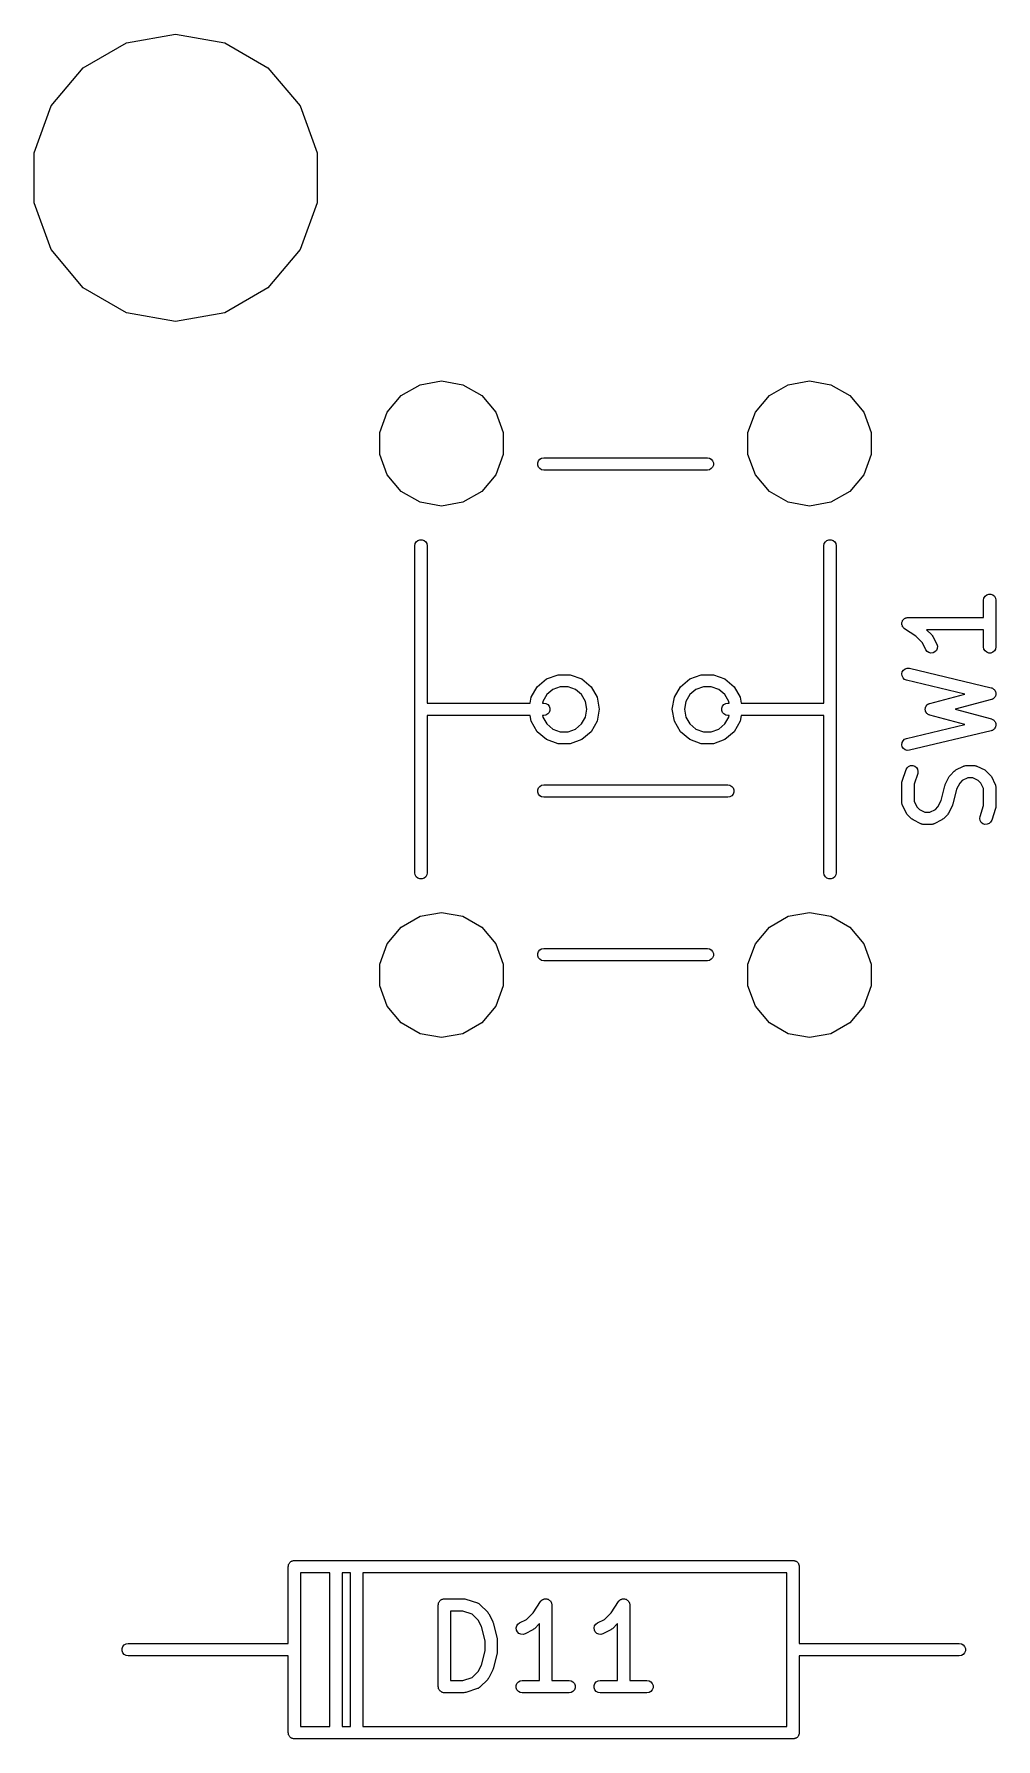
# Model space of a CAD drawing. Extents: x 30 to 168, y -145 to -27.
# Drawn here: x 30.27 to 42.03, y -51.09 to -30.24 of the extents above; entities that cross this region are included whole.
import ezdxf

# ---------------------------------------------------------------- set-up
doc = ezdxf.new("R2010")
doc.units = 0
doc.header["$MEASUREMENT"] = 0
doc.layers.add('BLACK', color=7, linetype='CONTINUOUS')

msp = doc.modelspace()

# ---------------------------------------------------------------- linework, layer by layer
at = {"layer": 'Black'}
for p, q in [((30.8708, -30.6543), (31.3992, -30.3493)), ((31.3992, -30.3493), (32, -30.2433)), ((32, -30.2433), (32.6008, -30.3493)), ((32.6008, -30.3493), (33.1292, -30.6543)), ((30.4787, -31.1217), (30.8708, -30.6543)), ((33.1292, -30.6543), (33.5213, -31.1217)), ((30.27, -31.695), (30.4787, -31.1217)), ((33.5213, -31.1217), (33.73, -31.695)), ((30.27, -32.305), (30.27, -31.695)), ((33.73, -31.695), (33.73, -32.305)), ((30.4787, -32.8783), (30.27, -32.305)), ((33.73, -32.305), (33.5213, -32.8783)), ((30.8708, -33.3457), (30.4787, -32.8783)), ((33.5213, -32.8783), (33.1292, -33.3457)), ((31.3992, -33.6507), (30.8708, -33.3457)), ((33.1292, -33.3457), (32.6008, -33.6507)), ((32, -33.7567), (31.3992, -33.6507)), ((32.6008, -33.6507), (32, -33.7567)), ((34.7583, -34.664), (34.9884, -34.5312)), ((34.9884, -34.5312), (35.25, -34.4851)), ((35.25, -34.4851), (35.5116, -34.5312)), ((35.5116, -34.5312), (35.7417, -34.664)), ((39.2583, -34.664), (39.4884, -34.5312)), ((39.4884, -34.5312), (39.75, -34.4851)), ((39.75, -34.4851), (40.0116, -34.5312)), ((40.0116, -34.5312), (40.2417, -34.664)), ((34.5876, -34.8675), (34.7583, -34.664)), ((35.7417, -34.664), (35.9124, -34.8675)), ((39.0876, -34.8675), (39.2583, -34.664)), ((40.2417, -34.664), (40.4124, -34.8675)), ((34.4967, -35.1172), (34.5876, -34.8675)), ((35.9124, -34.8675), (36.0033, -35.1172)), ((38.9967, -35.1172), (39.0876, -34.8675)), ((40.4124, -34.8675), (40.5033, -35.1172)), ((34.4967, -35.3828), (34.4967, -35.1172)), ((36.0033, -35.1172), (36.0033, -35.3828)), ((38.9967, -35.3828), (38.9967, -35.1172)), ((40.5033, -35.1172), (40.5033, -35.3828)), ((34.5876, -35.6325), (34.4967, -35.3828)), ((36.0033, -35.3828), (35.9124, -35.6325)), ((36.4518, -35.4425), (36.4743, -35.4295)), ((36.4743, -35.4295), (36.5, -35.425)), ((36.5, -35.425), (38.5, -35.425)), ((38.5, -35.425), (38.5257, -35.4295)), ((38.5257, -35.4295), (38.5482, -35.4425)), ((39.0876, -35.6325), (38.9967, -35.3828)), ((40.5033, -35.3828), (40.4124, -35.6325)), ((34.7583, -35.836), (34.5876, -35.6325)), ((35.9124, -35.6325), (35.7417, -35.836)), ((36.4261, -35.487), (36.435, -35.4625)), ((36.4261, -35.513), (36.4261, -35.487)), ((36.435, -35.5375), (36.4261, -35.513)), ((36.435, -35.4625), (36.4518, -35.4425)), ((36.4518, -35.5575), (36.435, -35.5375)), ((36.4743, -35.5705), (36.4518, -35.5575)), ((36.5, -35.575), (36.4743, -35.5705)), ((38.5, -35.575), (36.5, -35.575)), ((38.5257, -35.5705), (38.5, -35.575)), ((38.5482, -35.5575), (38.5257, -35.5705)), ((38.5482, -35.4425), (38.565, -35.4625)), ((38.565, -35.5375), (38.5482, -35.5575)), ((38.565, -35.4625), (38.5739, -35.487)), ((38.5739, -35.513), (38.565, -35.5375)), ((38.5739, -35.487), (38.5739, -35.513)), ((39.2583, -35.836), (39.0876, -35.6325)), ((40.4124, -35.6325), (40.2417, -35.836)), ((34.9884, -35.9688), (34.7583, -35.836)), ((35.7417, -35.836), (35.5116, -35.9688)), ((39.4884, -35.9688), (39.2583, -35.836)), ((40.2417, -35.836), (40.0116, -35.9688)), ((35.25, -36.0149), (34.9884, -35.9688)), ((35.5116, -35.9688), (35.25, -36.0149)), ((39.75, -36.0149), (39.4884, -35.9688)), ((40.0116, -35.9688), (39.75, -36.0149)), ((34.925, -36.5), (34.9295, -36.4743)), ((34.9295, -36.4743), (34.9425, -36.4518)), ((34.9425, -36.4518), (34.9625, -36.435)), ((34.9625, -36.435), (34.987, -36.4261)), ((34.987, -36.4261), (35.013, -36.4261)), ((35.013, -36.4261), (35.0375, -36.435)), ((35.0375, -36.435), (35.0575, -36.4518)), ((35.0575, -36.4518), (35.0705, -36.4743)), ((35.0705, -36.4743), (35.075, -36.5)), ((39.925, -36.5), (39.9295, -36.4743)), ((39.9295, -36.4743), (39.9425, -36.4518)), ((39.9425, -36.4518), (39.9625, -36.435)), ((39.9625, -36.435), (39.987, -36.4261)), ((39.987, -36.4261), (40.013, -36.4261)), ((40.013, -36.4261), (40.0375, -36.435)), ((40.0375, -36.435), (40.0575, -36.4518)), ((40.0575, -36.4518), (40.0705, -36.4743)), ((40.0705, -36.4743), (40.075, -36.5)), ((34.925, -40.5), (34.925, -36.5)), ((35.075, -36.5), (35.075, -38.425)), ((39.925, -38.425), (39.925, -36.5)), ((40.075, -36.5), (40.075, -40.5)), ((41.8949, -37.1185), (41.9149, -37.1017)), ((41.9149, -37.1017), (41.9394, -37.0928)), ((41.9394, -37.0928), (41.9654, -37.0928)), ((41.9654, -37.0928), (41.9899, -37.1017)), ((41.9899, -37.1017), (42.0098, -37.1185)), ((41.8774, -37.1667), (41.8819, -37.141)), ((41.8774, -37.3774), (41.8774, -37.1667)), ((41.8819, -37.141), (41.8949, -37.1185)), ((42.0098, -37.1185), (42.0229, -37.141)), ((42.0229, -37.141), (42.0274, -37.1667)), ((42.0274, -37.1667), (42.0274, -37.7381)), ((40.8775, -37.4476), (40.8785, -37.4435)), ((40.8785, -37.4565), (40.8775, -37.4476)), ((40.8785, -37.4394), (40.8816, -37.4309)), ((40.8785, -37.4435), (40.8785, -37.4394)), ((40.8785, -37.4654), (40.8785, -37.4565)), ((40.8799, -37.4693), (40.8785, -37.4654)), ((40.8804, -37.4734), (40.8799, -37.4693)), ((40.8844, -37.4815), (40.8804, -37.4734)), ((40.8816, -37.4309), (40.8837, -37.4222)), ((40.8837, -37.4222), (40.886, -37.4188)), ((40.8874, -37.4899), (40.8844, -37.4815)), ((40.886, -37.4188), (40.8874, -37.4149)), ((40.8874, -37.4149), (40.8932, -37.408)), ((40.8901, -37.4931), (40.8874, -37.4899)), ((40.8919, -37.4968), (40.8901, -37.4931)), ((40.8984, -37.503), (40.8919, -37.4968)), ((40.8932, -37.408), (40.8981, -37.4006)), ((40.8981, -37.4006), (40.9015, -37.3981)), ((40.9042, -37.5098), (40.8984, -37.503)), ((40.9015, -37.3981), (40.9042, -37.3949)), ((40.9042, -37.3949), (40.9119, -37.3905)), ((40.9078, -37.5119), (40.9042, -37.5098)), ((40.9108, -37.5148), (40.9078, -37.5119)), ((41.0475, -37.6059), (40.9108, -37.5148)), ((40.9119, -37.3905), (40.9191, -37.3851)), ((40.9191, -37.3851), (40.9231, -37.384)), ((40.9231, -37.384), (40.9267, -37.3819)), ((40.9267, -37.3819), (40.9355, -37.3803)), ((40.9355, -37.3803), (40.9441, -37.3778)), ((40.9441, -37.3778), (40.9483, -37.3781)), ((40.9483, -37.3781), (40.9524, -37.3774)), ((40.9524, -37.3774), (41.8774, -37.3774)), ((41.1288, -37.6873), (41.0475, -37.6059)), ((41.171, -37.7716), (41.1288, -37.6873)), ((41.8774, -37.5274), (41.1811, -37.5274)), ((41.1811, -37.5274), (41.2435, -37.5898)), ((41.2435, -37.5898), (41.2504, -37.5997)), ((41.2504, -37.5997), (41.2576, -37.6093)), ((41.2576, -37.6093), (41.3052, -37.7046)), ((41.3052, -37.7046), (41.3126, -37.7295)), ((41.3126, -37.7295), (41.311, -37.7555)), ((41.8774, -37.7381), (41.8774, -37.5274)), ((41.1865, -37.7926), (41.171, -37.7716)), ((41.2083, -37.8069), (41.1865, -37.7926)), ((41.2336, -37.813), (41.2083, -37.8069)), ((41.2595, -37.81), (41.2336, -37.813)), ((41.2828, -37.7983), (41.2595, -37.81)), ((41.3007, -37.7794), (41.2828, -37.7983)), ((41.311, -37.7555), (41.3007, -37.7794)), ((41.8819, -37.7637), (41.8774, -37.7381)), ((41.8949, -37.7863), (41.8819, -37.7637)), ((41.9149, -37.803), (41.8949, -37.7863)), ((41.9394, -37.812), (41.9149, -37.803)), ((41.9654, -37.812), (41.9394, -37.812)), ((41.9899, -37.803), (41.9654, -37.812)), ((42.0098, -37.7863), (41.9899, -37.803)), ((42.0229, -37.7637), (42.0098, -37.7863)), ((42.0274, -37.7381), (42.0229, -37.7637)), ((36.4217, -38.2245), (36.5357, -38.1289)), ((36.5357, -38.1289), (36.6756, -38.078)), ((36.6756, -38.078), (36.8244, -38.078)), ((36.8244, -38.078), (36.9643, -38.1289)), ((36.9643, -38.1289), (37.0783, -38.2245)), ((38.1717, -38.2245), (38.2857, -38.1289)), ((38.2857, -38.1289), (38.4256, -38.078)), ((38.4256, -38.078), (38.5744, -38.078)), ((38.5744, -38.078), (38.7143, -38.1289)), ((38.7143, -38.1289), (38.8283, -38.2245)), ((40.8775, -38.067), (40.8835, -38.0416)), ((40.8805, -38.0929), (40.8775, -38.067)), ((40.8922, -38.1162), (40.8805, -38.0929)), ((40.8835, -38.0416), (40.8979, -38.0199)), ((40.9111, -38.134), (40.8922, -38.1162)), ((40.8979, -38.0199), (40.9188, -38.0044)), ((40.935, -38.1444), (40.9111, -38.134)), ((40.9188, -38.0044), (40.9438, -37.9969)), ((41.6459, -38.3136), (40.935, -38.1444)), ((40.9438, -37.9969), (40.9698, -37.9985)), ((40.9698, -37.9985), (41.9698, -38.2366)), ((36.3347, -38.425), (36.3473, -38.3534)), ((36.3473, -38.3534), (36.4217, -38.2245)), ((36.5366, -38.3209), (36.4882, -38.4047)), ((36.6107, -38.2588), (36.5366, -38.3209)), ((36.7016, -38.2257), (36.6107, -38.2588)), ((36.7984, -38.2257), (36.7016, -38.2257)), ((36.8893, -38.2588), (36.7984, -38.2257)), ((36.9634, -38.3209), (36.8893, -38.2588)), ((37.0118, -38.4047), (36.9634, -38.3209)), ((37.0783, -38.2245), (37.1527, -38.3534)), ((37.1527, -38.3534), (37.1786, -38.5)), ((38.0714, -38.5), (38.0973, -38.3534)), ((38.0973, -38.3534), (38.1717, -38.2245)), ((38.2866, -38.3209), (38.2382, -38.4047)), ((38.3607, -38.2588), (38.2866, -38.3209)), ((38.4516, -38.2257), (38.3607, -38.2588)), ((38.5484, -38.2257), (38.4516, -38.2257)), ((38.6393, -38.2588), (38.5484, -38.2257)), ((38.7134, -38.3209), (38.6393, -38.2588)), ((38.7618, -38.4047), (38.7134, -38.3209)), ((38.8283, -38.2245), (38.9027, -38.3534)), ((38.9027, -38.3534), (38.9153, -38.425)), ((41.2188, -38.4275), (41.6459, -38.3136)), ((41.9698, -38.2366), (41.9768, -38.2396)), ((41.9768, -38.2396), (41.9842, -38.2416)), ((41.9842, -38.2416), (41.9886, -38.2447)), ((41.9886, -38.2447), (41.9937, -38.2469)), ((41.9937, -38.2469), (41.9992, -38.2522)), ((41.9992, -38.2522), (42.0055, -38.2566)), ((42.0055, -38.2566), (42.0086, -38.261)), ((42.0099, -38.3565), (42.0069, -38.361)), ((42.0086, -38.261), (42.0126, -38.2648)), ((42.0138, -38.3526), (42.0099, -38.3565)), ((42.0126, -38.2648), (42.016, -38.2716)), ((42.017, -38.3457), (42.0138, -38.3526)), ((42.016, -38.2716), (42.0204, -38.2779)), ((42.0212, -38.3393), (42.017, -38.3457)), ((42.0204, -38.2779), (42.0218, -38.2832)), ((42.0225, -38.334), (42.0212, -38.3393)), ((42.0218, -38.2832), (42.0243, -38.2881)), ((42.0248, -38.329), (42.0225, -38.334)), ((42.0243, -38.2881), (42.0251, -38.2957)), ((42.0255, -38.3214), (42.0248, -38.329)), ((42.0251, -38.2957), (42.0271, -38.3031)), ((42.0272, -38.314), (42.0255, -38.3214)), ((42.0271, -38.3031), (42.0266, -38.3085)), ((42.0266, -38.3085), (42.0272, -38.314)), ((35.075, -38.425), (36.3347, -38.425)), ((36.4882, -38.4047), (36.4847, -38.425)), ((36.4847, -38.425), (36.5, -38.425)), ((36.5, -38.425), (36.5257, -38.4295)), ((36.5257, -38.4295), (36.5482, -38.4425)), ((36.5482, -38.5575), (36.5257, -38.5705)), ((36.5482, -38.4425), (36.565, -38.4625)), ((36.565, -38.5375), (36.5482, -38.5575)), ((36.565, -38.4625), (36.5739, -38.487)), ((36.5739, -38.513), (36.565, -38.5375)), ((36.5739, -38.487), (36.5739, -38.513)), ((37.0286, -38.5), (37.0118, -38.4047)), ((37.0118, -38.5953), (37.0286, -38.5)), ((37.1786, -38.5), (37.1527, -38.6466)), ((38.0973, -38.6466), (38.0714, -38.5)), ((38.2382, -38.4047), (38.2214, -38.5)), ((38.2214, -38.5), (38.2382, -38.5953)), ((38.6761, -38.487), (38.685, -38.4625)), ((38.6761, -38.513), (38.6761, -38.487)), ((38.685, -38.5375), (38.6761, -38.513)), ((38.685, -38.4625), (38.7018, -38.4425)), ((38.7018, -38.5575), (38.685, -38.5375)), ((38.7018, -38.4425), (38.7243, -38.4295)), ((38.7243, -38.5705), (38.7018, -38.5575)), ((38.7243, -38.4295), (38.75, -38.425)), ((38.75, -38.425), (38.7653, -38.425)), ((38.7653, -38.425), (38.7618, -38.4047)), ((38.9153, -38.425), (39.925, -38.425)), ((41.1634, -38.4936), (41.1651, -38.4871)), ((41.1639, -38.5), (41.1634, -38.4936)), ((41.1634, -38.5064), (41.1639, -38.5)), ((41.1651, -38.5129), (41.1634, -38.5064)), ((41.1651, -38.4871), (41.1657, -38.4805)), ((41.1657, -38.5195), (41.1651, -38.5129)), ((41.1657, -38.4805), (41.1684, -38.4746)), ((41.1684, -38.5254), (41.1657, -38.5195)), ((41.1684, -38.4746), (41.1701, -38.4684)), ((41.1701, -38.5316), (41.1684, -38.5254)), ((41.1701, -38.4684), (41.1739, -38.4629)), ((41.1739, -38.5371), (41.1701, -38.5316)), ((41.1739, -38.4629), (41.1767, -38.4569)), ((41.1767, -38.5431), (41.1739, -38.5371)), ((41.1767, -38.4569), (41.1813, -38.4523)), ((41.1813, -38.5477), (41.1767, -38.5431)), ((41.1813, -38.4523), (41.185, -38.447)), ((41.185, -38.553), (41.1813, -38.5477)), ((41.185, -38.447), (41.1904, -38.4432)), ((41.1904, -38.5568), (41.185, -38.553)), ((41.1904, -38.4432), (41.1951, -38.4385)), ((41.1951, -38.5615), (41.1904, -38.5568)), ((41.1951, -38.4385), (41.201, -38.4358)), ((41.201, -38.5642), (41.1951, -38.5615)), ((41.201, -38.4358), (41.2063, -38.4321)), ((41.2063, -38.5679), (41.201, -38.5642)), ((41.2063, -38.4321), (41.2127, -38.4303)), ((41.2127, -38.5697), (41.2063, -38.5679)), ((41.2127, -38.4303), (41.2188, -38.4275)), ((41.9717, -38.382), (41.5292, -38.5)), ((41.5292, -38.5), (41.9717, -38.618)), ((41.9786, -38.3788), (41.9717, -38.382)), ((41.986, -38.3766), (41.9786, -38.3788)), ((41.9904, -38.3733), (41.986, -38.3766)), ((41.9953, -38.371), (41.9904, -38.3733)), ((42.0007, -38.3656), (41.9953, -38.371)), ((42.0069, -38.361), (42.0007, -38.3656)), ((36.3347, -38.575), (35.075, -38.575)), ((35.075, -38.575), (35.075, -40.5)), ((36.3473, -38.6466), (36.3347, -38.575)), ((36.4217, -38.7755), (36.3473, -38.6466)), ((36.5357, -38.8711), (36.4217, -38.7755)), ((36.5, -38.575), (36.4847, -38.575)), ((36.4847, -38.575), (36.4882, -38.5953)), ((36.4882, -38.5953), (36.5366, -38.679)), ((36.5257, -38.5705), (36.5, -38.575)), ((36.5366, -38.679), (36.6107, -38.7412)), ((36.6107, -38.7412), (36.7016, -38.7743)), ((36.7016, -38.7743), (36.7984, -38.7743)), ((36.7984, -38.7743), (36.8893, -38.7412)), ((36.8893, -38.7412), (36.9634, -38.679)), ((36.9634, -38.679), (37.0118, -38.5953)), ((37.0783, -38.7755), (36.9643, -38.8711)), ((37.1527, -38.6466), (37.0783, -38.7755)), ((38.1717, -38.7755), (38.0973, -38.6466)), ((38.2857, -38.8711), (38.1717, -38.7755)), ((38.2382, -38.5953), (38.2866, -38.679)), ((38.2866, -38.679), (38.3607, -38.7412)), ((38.3607, -38.7412), (38.4516, -38.7743)), ((38.4516, -38.7743), (38.5484, -38.7743)), ((38.5484, -38.7743), (38.6393, -38.7412)), ((38.6393, -38.7412), (38.7134, -38.679)), ((38.7134, -38.679), (38.7618, -38.5953)), ((38.8283, -38.7755), (38.7143, -38.8711)), ((38.75, -38.575), (38.7243, -38.5705)), ((38.7653, -38.575), (38.75, -38.575)), ((38.7618, -38.5953), (38.7653, -38.575)), ((38.9027, -38.6466), (38.8283, -38.7755)), ((38.9153, -38.575), (38.9027, -38.6466)), ((39.925, -38.575), (38.9153, -38.575)), ((39.925, -40.5), (39.925, -38.575)), ((40.935, -38.8556), (41.6459, -38.6864)), ((41.9698, -38.7634), (40.9698, -39.0015)), ((41.2188, -38.5725), (41.2127, -38.5697)), ((41.6459, -38.6864), (41.2188, -38.5725)), ((41.9768, -38.7604), (41.9698, -38.7634)), ((41.9717, -38.618), (41.9786, -38.6212)), ((41.9842, -38.7584), (41.9768, -38.7604)), ((41.9786, -38.6212), (41.986, -38.6234)), ((41.9886, -38.7553), (41.9842, -38.7584)), ((41.986, -38.6234), (41.9904, -38.6267)), ((41.9937, -38.7531), (41.9886, -38.7553)), ((41.9904, -38.6267), (41.9953, -38.629)), ((41.9992, -38.7478), (41.9937, -38.7531)), ((41.9953, -38.629), (42.0007, -38.6344)), ((42.0055, -38.7434), (41.9992, -38.7478)), ((42.0007, -38.6344), (42.0069, -38.639)), ((42.0086, -38.739), (42.0055, -38.7434)), ((42.0069, -38.639), (42.0099, -38.6435)), ((42.0126, -38.7352), (42.0086, -38.739)), ((42.0099, -38.6435), (42.0138, -38.6474)), ((42.016, -38.7284), (42.0126, -38.7352)), ((42.0138, -38.6474), (42.017, -38.6543)), ((42.0204, -38.7221), (42.016, -38.7284)), ((42.017, -38.6543), (42.0212, -38.6607)), ((42.0218, -38.7168), (42.0204, -38.7221)), ((42.0212, -38.6607), (42.0225, -38.666)), ((42.0243, -38.7119), (42.0218, -38.7168)), ((42.0225, -38.666), (42.0248, -38.671)), ((42.0251, -38.7043), (42.0243, -38.7119)), ((42.0248, -38.671), (42.0255, -38.6786)), ((42.0271, -38.6969), (42.0251, -38.7043)), ((42.0255, -38.6786), (42.0272, -38.686)), ((42.0272, -38.686), (42.0266, -38.6915)), ((42.0266, -38.6915), (42.0271, -38.6969)), ((36.6756, -38.922), (36.5357, -38.8711)), ((36.8244, -38.922), (36.6756, -38.922)), ((36.9643, -38.8711), (36.8244, -38.922)), ((38.4256, -38.922), (38.2857, -38.8711)), ((38.5744, -38.922), (38.4256, -38.922)), ((38.7143, -38.8711), (38.5744, -38.922)), ((40.8775, -38.933), (40.8805, -38.9071)), ((40.8835, -38.9583), (40.8775, -38.933)), ((40.8805, -38.9071), (40.8922, -38.8838)), ((40.8979, -38.9801), (40.8835, -38.9583)), ((40.8922, -38.8838), (40.9111, -38.866)), ((40.9188, -38.9956), (40.8979, -38.9801)), ((40.9111, -38.866), (40.935, -38.8556)), ((40.9438, -39.0031), (40.9188, -38.9956)), ((40.9698, -39.0015), (40.9438, -39.0031)), ((40.9607, -39.198), (40.985, -39.1884)), ((40.985, -39.1884), (41.011, -39.1877)), ((41.011, -39.1877), (41.0357, -39.196)), ((41.6331, -39.1948), (41.6373, -39.1936)), ((41.6373, -39.1936), (41.641, -39.1914)), ((41.641, -39.1914), (41.6497, -39.1899)), ((41.6497, -39.1899), (41.6581, -39.1874)), ((41.6581, -39.1874), (41.6624, -39.1877)), ((41.6624, -39.1877), (41.6667, -39.1869)), ((41.6667, -39.1869), (41.7619, -39.1869)), ((41.7619, -39.1869), (41.7662, -39.1877)), ((41.7662, -39.1877), (41.7705, -39.1874)), ((41.7705, -39.1874), (41.7789, -39.1899)), ((41.7789, -39.1899), (41.7876, -39.1914)), ((41.7876, -39.1914), (41.7913, -39.1936)), ((41.7913, -39.1936), (41.7954, -39.1948)), ((40.8774, -39.4048), (40.8795, -39.3929)), ((40.8795, -39.3929), (40.8812, -39.381)), ((40.8812, -39.381), (40.9288, -39.2382)), ((40.9288, -39.2382), (40.9413, -39.2153)), ((40.9413, -39.2153), (40.9607, -39.198)), ((41.0712, -39.2856), (41.0274, -39.4169)), ((41.0357, -39.196), (41.0561, -39.2121)), ((41.0561, -39.2121), (41.0697, -39.2343)), ((41.0697, -39.2343), (41.075, -39.2599)), ((41.075, -39.2599), (41.0712, -39.2856)), ((41.4091, -39.4188), (41.4567, -39.3236)), ((41.4567, -39.3236), (41.4639, -39.3139)), ((41.4639, -39.3139), (41.4708, -39.3041)), ((41.4708, -39.3041), (41.5184, -39.2565)), ((41.5184, -39.2565), (41.5282, -39.2496)), ((41.5282, -39.2496), (41.5379, -39.2424)), ((41.5379, -39.2424), (41.6331, -39.1948)), ((41.5854, -39.4016), (41.547, -39.4786)), ((41.6159, -39.3712), (41.5854, -39.4016)), ((41.6844, -39.3369), (41.6159, -39.3712)), ((41.7442, -39.3369), (41.6844, -39.3369)), ((41.8127, -39.3712), (41.7442, -39.3369)), ((41.7954, -39.1948), (41.8907, -39.2424)), ((41.8431, -39.4016), (41.8127, -39.3712)), ((41.8774, -39.4701), (41.8431, -39.4016)), ((41.8907, -39.2424), (41.9003, -39.2496)), ((41.9003, -39.2496), (41.9102, -39.2565)), ((41.9102, -39.2565), (41.9578, -39.3041)), ((41.9578, -39.3041), (41.9647, -39.3139)), ((41.9647, -39.3139), (41.9718, -39.3236)), ((41.9718, -39.3236), (42.0195, -39.4188)), ((36.4261, -39.487), (36.435, -39.4625)), ((36.4261, -39.513), (36.4261, -39.487)), ((36.435, -39.5375), (36.4261, -39.513)), ((36.435, -39.4625), (36.4518, -39.4425)), ((36.4518, -39.5575), (36.435, -39.5375)), ((36.4518, -39.4425), (36.4743, -39.4295)), ((36.4743, -39.5705), (36.4518, -39.5575)), ((36.4743, -39.4295), (36.5, -39.425)), ((36.5, -39.575), (36.4743, -39.5705)), ((36.5, -39.425), (38.75, -39.425)), ((38.75, -39.575), (36.5, -39.575)), ((38.75, -39.425), (38.7757, -39.4295)), ((38.7757, -39.5705), (38.75, -39.575)), ((38.7757, -39.4295), (38.7982, -39.4425)), ((38.7982, -39.5575), (38.7757, -39.5705)), ((38.7982, -39.4425), (38.815, -39.4625)), ((38.815, -39.5375), (38.7982, -39.5575)), ((38.815, -39.4625), (38.8239, -39.487)), ((38.8239, -39.513), (38.815, -39.5375)), ((38.8239, -39.487), (38.8239, -39.513)), ((40.8774, -39.6429), (40.8774, -39.4048)), ((41.0274, -39.4169), (41.0274, -39.6252)), ((41.3578, -39.6167), (41.4034, -39.4342)), ((41.4034, -39.4342), (41.4068, -39.4267)), ((41.4068, -39.4267), (41.4091, -39.4188)), ((41.547, -39.4786), (41.5013, -39.661)), ((41.8774, -39.6783), (41.8774, -39.4701)), ((42.0195, -39.4188), (42.0207, -39.423)), ((42.0207, -39.423), (42.0229, -39.4267)), ((42.0229, -39.4267), (42.0244, -39.4354)), ((42.0244, -39.4354), (42.0269, -39.4438)), ((42.0269, -39.4438), (42.0266, -39.4481)), ((42.0266, -39.4481), (42.0274, -39.4524)), ((42.0274, -39.4524), (42.0274, -39.6905)), ((40.8781, -39.6471), (40.8774, -39.6429)), ((40.8779, -39.6514), (40.8781, -39.6471)), ((40.8804, -39.6599), (40.8779, -39.6514)), ((40.8819, -39.6685), (40.8804, -39.6599)), ((40.8841, -39.6723), (40.8819, -39.6685)), ((40.8853, -39.6764), (40.8841, -39.6723)), ((40.9329, -39.7716), (40.8853, -39.6764)), ((40.9401, -39.7813), (40.9329, -39.7716)), ((40.947, -39.7911), (40.9401, -39.7813)), ((40.9946, -39.8387), (40.947, -39.7911)), ((41.0274, -39.6252), (41.0616, -39.6937)), ((41.0616, -39.6937), (41.092, -39.7241)), ((41.092, -39.7241), (41.1606, -39.7583)), ((41.1606, -39.7583), (41.2204, -39.7583)), ((41.2204, -39.7583), (41.2889, -39.7241)), ((41.2889, -39.7241), (41.3193, -39.6937)), ((41.3193, -39.6937), (41.3578, -39.6167)), ((41.434, -39.7911), (41.3864, -39.8387)), ((41.4409, -39.7813), (41.434, -39.7911)), ((41.448, -39.7716), (41.4409, -39.7813)), ((41.4957, -39.6764), (41.448, -39.7716)), ((41.498, -39.6685), (41.4957, -39.6764)), ((41.5013, -39.661), (41.498, -39.6685)), ((41.8298, -39.8354), (41.8336, -39.8096)), ((41.8336, -39.8096), (41.8774, -39.6783)), ((42.0235, -39.7142), (41.9759, -39.8571)), ((42.0253, -39.7023), (42.0235, -39.7142)), ((42.0274, -39.6905), (42.0253, -39.7023)), ((41.0044, -39.8456), (40.9946, -39.8387)), ((41.0141, -39.8528), (41.0044, -39.8456)), ((41.1093, -39.9004), (41.0141, -39.8528)), ((41.1135, -39.9016), (41.1093, -39.9004)), ((41.1172, -39.9038), (41.1135, -39.9016)), ((41.1259, -39.9053), (41.1172, -39.9038)), ((41.1343, -39.9078), (41.1259, -39.9053)), ((41.1386, -39.9076), (41.1343, -39.9078)), ((41.1429, -39.9083), (41.1386, -39.9076)), ((41.2381, -39.9083), (41.1429, -39.9083)), ((41.2424, -39.9076), (41.2381, -39.9083)), ((41.2467, -39.9078), (41.2424, -39.9076)), ((41.2551, -39.9053), (41.2467, -39.9078)), ((41.2637, -39.9038), (41.2551, -39.9053)), ((41.2675, -39.9016), (41.2637, -39.9038)), ((41.2716, -39.9004), (41.2675, -39.9016)), ((41.3669, -39.8528), (41.2716, -39.9004)), ((41.3765, -39.8456), (41.3669, -39.8528)), ((41.3864, -39.8387), (41.3765, -39.8456)), ((41.835, -39.8609), (41.8298, -39.8354)), ((41.8486, -39.8831), (41.835, -39.8609)), ((41.869, -39.8993), (41.8486, -39.8831)), ((41.8938, -39.9075), (41.869, -39.8993)), ((41.9198, -39.9068), (41.8938, -39.9075)), ((41.944, -39.8972), (41.9198, -39.9068)), ((41.9635, -39.88), (41.944, -39.8972)), ((41.9759, -39.8571), (41.9635, -39.88)), ((34.9295, -40.5257), (34.925, -40.5)), ((34.9425, -40.5482), (34.9295, -40.5257)), ((34.9625, -40.565), (34.9425, -40.5482)), ((34.987, -40.5739), (34.9625, -40.565)), ((35.013, -40.5739), (34.987, -40.5739)), ((35.0375, -40.565), (35.013, -40.5739)), ((35.0575, -40.5482), (35.0375, -40.565)), ((35.0705, -40.5257), (35.0575, -40.5482)), ((35.075, -40.5), (35.0705, -40.5257)), ((39.9295, -40.5257), (39.925, -40.5)), ((39.9425, -40.5482), (39.9295, -40.5257)), ((39.9625, -40.565), (39.9425, -40.5482)), ((39.987, -40.5739), (39.9625, -40.565)), ((40.013, -40.5739), (39.987, -40.5739)), ((40.0375, -40.565), (40.013, -40.5739)), ((40.0575, -40.5482), (40.0375, -40.565)), ((40.0705, -40.5257), (40.0575, -40.5482)), ((40.075, -40.5), (40.0705, -40.5257)), ((34.7583, -41.164), (34.9884, -41.0312)), ((34.9884, -41.0312), (35.25, -40.9851)), ((35.25, -40.9851), (35.5116, -41.0312)), ((35.5116, -41.0312), (35.7417, -41.164)), ((39.2583, -41.164), (39.4884, -41.0312)), ((39.4884, -41.0312), (39.75, -40.9851)), ((39.75, -40.9851), (40.0116, -41.0312)), ((40.0116, -41.0312), (40.2417, -41.164)), ((34.5876, -41.3675), (34.7583, -41.164)), ((35.7417, -41.164), (35.9124, -41.3675)), ((39.0876, -41.3675), (39.2583, -41.164)), ((40.2417, -41.164), (40.4124, -41.3675)), ((34.4967, -41.6172), (34.5876, -41.3675)), ((35.9124, -41.3675), (36.0033, -41.6172)), ((36.4261, -41.487), (36.435, -41.4625)), ((36.435, -41.4625), (36.4518, -41.4425)), ((36.4518, -41.4425), (36.4743, -41.4295)), ((36.4743, -41.4295), (36.5, -41.425)), ((36.5, -41.425), (38.5, -41.425)), ((38.5, -41.425), (38.5257, -41.4295)), ((38.5257, -41.4295), (38.5482, -41.4425)), ((38.5482, -41.4425), (38.565, -41.4625)), ((38.565, -41.4625), (38.5739, -41.487)), ((38.9967, -41.6172), (39.0876, -41.3675)), ((40.4124, -41.3675), (40.5033, -41.6172)), ((34.4967, -41.8828), (34.4967, -41.6172)), ((36.0033, -41.6172), (36.0033, -41.8828)), ((36.4261, -41.513), (36.4261, -41.487)), ((36.435, -41.5375), (36.4261, -41.513)), ((36.4518, -41.5575), (36.435, -41.5375)), ((36.4743, -41.5705), (36.4518, -41.5575)), ((36.5, -41.575), (36.4743, -41.5705)), ((38.5, -41.575), (36.5, -41.575)), ((38.5257, -41.5705), (38.5, -41.575)), ((38.5482, -41.5575), (38.5257, -41.5705)), ((38.565, -41.5375), (38.5482, -41.5575)), ((38.5739, -41.513), (38.565, -41.5375)), ((38.5739, -41.487), (38.5739, -41.513)), ((38.9967, -41.8828), (38.9967, -41.6172)), ((40.5033, -41.6172), (40.5033, -41.8828)), ((34.5876, -42.1325), (34.4967, -41.8828)), ((36.0033, -41.8828), (35.9124, -42.1325)), ((39.0876, -42.1325), (38.9967, -41.8828)), ((40.5033, -41.8828), (40.4124, -42.1325)), ((34.7583, -42.336), (34.5876, -42.1325)), ((35.9124, -42.1325), (35.7417, -42.336)), ((39.2583, -42.336), (39.0876, -42.1325)), ((40.4124, -42.1325), (40.2417, -42.336)), ((34.9884, -42.4688), (34.7583, -42.336)), ((35.25, -42.5149), (34.9884, -42.4688)), ((35.5116, -42.4688), (35.25, -42.5149)), ((35.7417, -42.336), (35.5116, -42.4688)), ((39.4884, -42.4688), (39.2583, -42.336)), ((39.75, -42.5149), (39.4884, -42.4688)), ((40.0116, -42.4688), (39.75, -42.5149)), ((40.2417, -42.336), (40.0116, -42.4688)), ((33.377, -48.984), (33.3781, -48.9775)), ((33.377, -49.925), (33.377, -48.984)), ((33.3781, -48.971), (33.3804, -48.9648)), ((33.3781, -48.9775), (33.3781, -48.971)), ((33.3804, -48.9648), (33.3815, -48.9583)), ((33.3815, -48.9583), (33.3848, -48.9527)), ((33.3848, -48.9527), (33.387, -48.9465)), ((33.387, -48.9465), (33.3913, -48.9415)), ((33.3913, -48.9415), (33.3945, -48.9358)), ((33.3945, -48.9358), (33.3996, -48.9316)), ((33.3996, -48.9316), (33.4038, -48.9265)), ((33.4038, -48.9265), (33.4095, -48.9233)), ((33.4095, -48.9233), (33.4145, -48.919)), ((33.4145, -48.919), (33.4207, -48.9168)), ((33.4207, -48.9168), (33.4263, -48.9135)), ((33.4263, -48.9135), (33.4328, -48.9124)), ((33.4328, -48.9124), (33.439, -48.9101)), ((33.439, -48.9101), (33.4455, -48.9101)), ((33.4455, -48.9101), (33.452, -48.909)), ((33.452, -48.909), (39.548, -48.909)), ((39.548, -48.909), (39.5545, -48.9101)), ((39.5545, -48.9101), (39.561, -48.9101)), ((39.561, -48.9101), (39.5672, -48.9124)), ((39.5672, -48.9124), (39.5737, -48.9135)), ((39.5737, -48.9135), (39.5793, -48.9168)), ((39.5793, -48.9168), (39.5855, -48.919)), ((39.5855, -48.919), (39.5905, -48.9233)), ((39.5905, -48.9233), (39.5962, -48.9265)), ((39.5962, -48.9265), (39.6004, -48.9316)), ((39.6004, -48.9316), (39.6055, -48.9358)), ((39.6055, -48.9358), (39.6087, -48.9415)), ((39.6087, -48.9415), (39.613, -48.9465)), ((39.613, -48.9465), (39.6152, -48.9527)), ((39.6152, -48.9527), (39.6185, -48.9583)), ((39.6185, -48.9583), (39.6196, -48.9648)), ((39.6196, -48.9648), (39.6219, -48.971)), ((39.6219, -48.971), (39.6219, -48.9775)), ((39.6219, -48.9775), (39.623, -48.984)), ((39.623, -48.984), (39.623, -49.925)), ((33.527, -49.059), (33.527, -50)), ((33.885, -49.059), (33.527, -49.059)), ((33.885, -50.941), (33.885, -49.059)), ((34.035, -49.059), (34.035, -50.941)), ((34.139, -49.059), (34.035, -49.059)), ((34.139, -50.941), (34.139, -49.059)), ((34.289, -49.059), (34.289, -50.941)), ((39.473, -49.059), (34.289, -49.059)), ((39.473, -50), (39.473, -49.059)), ((35.225, -49.4099), (35.2283, -49.4042)), ((35.2283, -49.4042), (35.2333, -49.4)), ((35.2333, -49.4), (35.2375, -49.3949)), ((35.2375, -49.3949), (35.2432, -49.3916)), ((35.2432, -49.3916), (35.2482, -49.3874)), ((35.2482, -49.3874), (35.2544, -49.3852)), ((35.2544, -49.3852), (35.2601, -49.3819)), ((35.2601, -49.3819), (35.2665, -49.3808)), ((35.2665, -49.3808), (35.2727, -49.3785)), ((35.2727, -49.3785), (35.2793, -49.3785)), ((35.2793, -49.3785), (35.2857, -49.3774)), ((35.2857, -49.3774), (35.5238, -49.3774)), ((35.5238, -49.3774), (35.5356, -49.3795)), ((35.5356, -49.3795), (35.5475, -49.3812)), ((35.5475, -49.3812), (35.6904, -49.4288)), ((36.4614, -49.4108), (36.4643, -49.4078)), ((36.4643, -49.4078), (36.4664, -49.4042)), ((36.4664, -49.4042), (36.4732, -49.3984)), ((36.4732, -49.3984), (36.4794, -49.3919)), ((36.4794, -49.3919), (36.4831, -49.3901)), ((36.4831, -49.3901), (36.4863, -49.3874)), ((36.4863, -49.3874), (36.4947, -49.3844)), ((36.4947, -49.3844), (36.5027, -49.3804)), ((36.5027, -49.3804), (36.5069, -49.3799)), ((36.5069, -49.3799), (36.5108, -49.3785)), ((36.5108, -49.3785), (36.5197, -49.3785)), ((36.5197, -49.3785), (36.5286, -49.3775)), ((36.5286, -49.3775), (36.5327, -49.3785)), ((36.5327, -49.3785), (36.5368, -49.3785)), ((36.5368, -49.3785), (36.5452, -49.3816)), ((36.5452, -49.3816), (36.5539, -49.3837)), ((36.5539, -49.3837), (36.5574, -49.386)), ((36.5574, -49.386), (36.5613, -49.3874)), ((36.5613, -49.3874), (36.5682, -49.3932)), ((36.5682, -49.3932), (36.5756, -49.3981)), ((36.5756, -49.3981), (36.5781, -49.4015)), ((36.5781, -49.4015), (36.5813, -49.4042)), ((36.5813, -49.4042), (36.5857, -49.4119)), ((37.4138, -49.4108), (37.4167, -49.4078)), ((37.4167, -49.4078), (37.4187, -49.4042)), ((37.4187, -49.4042), (37.4256, -49.3984)), ((37.4256, -49.3984), (37.4318, -49.3919)), ((37.4318, -49.3919), (37.4355, -49.3901)), ((37.4355, -49.3901), (37.4387, -49.3874)), ((37.4387, -49.3874), (37.4471, -49.3844)), ((37.4471, -49.3844), (37.4551, -49.3804)), ((37.4551, -49.3804), (37.4593, -49.3799)), ((37.4593, -49.3799), (37.4632, -49.3785)), ((37.4632, -49.3785), (37.4721, -49.3785)), ((37.4721, -49.3785), (37.481, -49.3775)), ((37.481, -49.3775), (37.4851, -49.3785)), ((37.4851, -49.3785), (37.4892, -49.3785)), ((37.4892, -49.3785), (37.4976, -49.3816)), ((37.4976, -49.3816), (37.5063, -49.3837)), ((37.5063, -49.3837), (37.5098, -49.386)), ((37.5098, -49.386), (37.5137, -49.3874)), ((37.5137, -49.3874), (37.5205, -49.3932)), ((37.5205, -49.3932), (37.528, -49.3981)), ((37.528, -49.3981), (37.5305, -49.4015)), ((37.5305, -49.4015), (37.5336, -49.4042)), ((37.5336, -49.4042), (37.5381, -49.4119)), ((35.2107, -49.4524), (35.2119, -49.4459)), ((35.2107, -50.4524), (35.2107, -49.4524)), ((35.2119, -49.4394), (35.2141, -49.4332)), ((35.2119, -49.4459), (35.2119, -49.4394)), ((35.2141, -49.4332), (35.2152, -49.4267)), ((35.2152, -49.4267), (35.2185, -49.421)), ((35.2185, -49.421), (35.2208, -49.4149)), ((35.2208, -49.4149), (35.225, -49.4099)), ((35.3607, -49.5274), (35.3607, -50.3774)), ((35.5116, -49.5274), (35.3607, -49.5274)), ((35.6262, -49.5656), (35.5116, -49.5274)), ((35.7003, -49.6397), (35.6262, -49.5656)), ((35.6904, -49.4288), (35.6942, -49.4309)), ((35.6942, -49.4309), (35.6984, -49.432)), ((35.6984, -49.432), (35.7056, -49.4371)), ((35.7056, -49.4371), (35.7133, -49.4413)), ((35.7133, -49.4413), (35.7162, -49.4445)), ((35.7162, -49.4445), (35.7197, -49.447)), ((35.7197, -49.447), (35.8149, -49.5422)), ((35.8149, -49.5422), (35.8218, -49.5521)), ((35.8218, -49.5521), (35.829, -49.5617)), ((35.829, -49.5617), (35.8766, -49.6569)), ((36.2889, -49.6288), (36.3703, -49.5475)), ((36.3703, -49.5475), (36.4614, -49.4108)), ((36.5857, -49.4119), (36.591, -49.4191)), ((36.591, -49.4191), (36.5922, -49.4231)), ((36.5922, -49.4231), (36.5943, -49.4267)), ((36.5943, -49.4267), (36.5958, -49.4355)), ((36.5958, -49.4355), (36.5984, -49.4441)), ((36.5984, -49.4441), (36.5981, -49.4483)), ((36.5981, -49.4483), (36.5988, -49.4524)), ((36.5988, -49.4524), (36.5988, -50.3774)), ((37.2413, -49.6288), (37.3227, -49.5475)), ((37.3227, -49.5475), (37.4138, -49.4108)), ((37.5381, -49.4119), (37.5434, -49.4191)), ((37.5434, -49.4191), (37.5446, -49.4231)), ((37.5446, -49.4231), (37.5467, -49.4267)), ((37.5467, -49.4267), (37.5482, -49.4355)), ((37.5482, -49.4355), (37.5507, -49.4441)), ((37.5507, -49.4441), (37.5505, -49.4483)), ((37.5505, -49.4483), (37.5512, -49.4524)), ((37.5512, -49.4524), (37.5512, -50.3774)), ((35.7388, -49.7167), (35.7003, -49.6397)), ((35.7821, -49.8902), (35.7388, -49.7167)), ((35.8766, -49.6569), (35.8789, -49.6648)), ((35.8789, -49.6648), (35.8823, -49.6723)), ((35.8823, -49.6723), (35.9299, -49.8628)), ((36.1632, -49.7336), (36.1693, -49.7083)), ((36.1662, -49.7595), (36.1632, -49.7336)), ((36.1779, -49.7828), (36.1662, -49.7595)), ((36.1693, -49.7083), (36.1836, -49.6865)), ((36.1968, -49.8007), (36.1779, -49.7828)), ((36.1836, -49.6865), (36.2046, -49.671)), ((36.2207, -49.811), (36.1968, -49.8007)), ((36.2046, -49.671), (36.2889, -49.6288)), ((36.2467, -49.8126), (36.2207, -49.811)), ((36.2716, -49.8052), (36.2467, -49.8126)), ((36.3669, -49.7576), (36.2716, -49.8052)), ((36.3765, -49.7504), (36.3669, -49.7576)), ((36.3864, -49.7435), (36.3765, -49.7504)), ((36.4488, -49.6811), (36.3864, -49.7435)), ((36.4488, -50.3774), (36.4488, -49.6811)), ((37.1156, -49.7336), (37.1217, -49.7083)), ((37.1186, -49.7595), (37.1156, -49.7336)), ((37.1302, -49.7828), (37.1186, -49.7595)), ((37.1217, -49.7083), (37.136, -49.6865)), ((37.1492, -49.8007), (37.1302, -49.7828)), ((37.136, -49.6865), (37.1569, -49.671)), ((37.173, -49.811), (37.1492, -49.8007)), ((37.1569, -49.671), (37.2413, -49.6288)), ((37.199, -49.8126), (37.173, -49.811)), ((37.224, -49.8052), (37.199, -49.8126)), ((37.3193, -49.7576), (37.224, -49.8052)), ((37.3289, -49.7504), (37.3193, -49.7576)), ((37.3387, -49.7435), (37.3289, -49.7504)), ((37.4012, -49.6811), (37.3387, -49.7435)), ((37.4012, -50.3774), (37.4012, -49.6811)), ((31.3461, -49.987), (31.355, -49.9625)), ((31.3461, -50.013), (31.3461, -49.987)), ((31.355, -50.0375), (31.3461, -50.013)), ((31.355, -49.9625), (31.3718, -49.9425)), ((31.3718, -49.9425), (31.3943, -49.9295)), ((31.3943, -49.9295), (31.42, -49.925)), ((31.42, -49.925), (32.69, -49.925)), ((32.69, -49.925), (33.377, -49.925)), ((33.527, -50), (33.527, -50.941)), ((35.7388, -50.1881), (35.7821, -50.0146)), ((35.7821, -50.0146), (35.7821, -49.8902)), ((35.9299, -49.8628), (35.9305, -49.8719)), ((35.9305, -50.0328), (35.9299, -50.042)), ((35.9305, -49.8719), (35.9321, -49.881)), ((35.9321, -50.0238), (35.9305, -50.0328)), ((35.9321, -49.881), (35.9321, -50.0238)), ((39.473, -50.941), (39.473, -50)), ((39.623, -49.925), (40.31, -49.925)), ((40.31, -49.925), (41.58, -49.925)), ((41.58, -49.925), (41.6057, -49.9295)), ((41.6057, -49.9295), (41.6282, -49.9425)), ((41.6282, -49.9425), (41.645, -49.9625)), ((41.645, -49.9625), (41.6539, -49.987)), ((41.6539, -50.013), (41.645, -50.0375)), ((41.6539, -49.987), (41.6539, -50.013)), ((31.3718, -50.0575), (31.355, -50.0375)), ((31.3943, -50.0705), (31.3718, -50.0575)), ((31.42, -50.075), (31.3943, -50.0705)), ((32.69, -50.075), (31.42, -50.075)), ((33.377, -50.075), (32.69, -50.075)), ((33.377, -51.016), (33.377, -50.075)), ((35.7003, -50.2651), (35.7388, -50.1881)), ((35.8789, -50.24), (35.8766, -50.2478)), ((35.8823, -50.2325), (35.8789, -50.24)), ((35.9299, -50.042), (35.8823, -50.2325)), ((40.31, -50.075), (39.623, -50.075)), ((39.623, -50.075), (39.623, -51.016)), ((41.58, -50.075), (40.31, -50.075)), ((41.6057, -50.0705), (41.58, -50.075)), ((41.6282, -50.0575), (41.6057, -50.0705)), ((41.645, -50.0375), (41.6282, -50.0575)), ((35.3607, -50.3774), (35.5116, -50.3774)), ((35.5116, -50.3774), (35.6262, -50.3392)), ((35.6262, -50.3392), (35.7003, -50.2651)), ((35.8149, -50.3626), (35.7197, -50.4578)), ((35.8218, -50.3527), (35.8149, -50.3626)), ((35.829, -50.3431), (35.8218, -50.3527)), ((35.8766, -50.2478), (35.829, -50.3431)), ((36.1642, -50.4394), (36.1731, -50.4149)), ((36.1642, -50.4654), (36.1642, -50.4394)), ((36.1731, -50.4149), (36.1899, -50.3949)), ((36.1899, -50.3949), (36.2124, -50.3819)), ((36.2124, -50.3819), (36.2381, -50.3774)), ((36.2381, -50.3774), (36.4488, -50.3774)), ((36.5988, -50.3774), (36.8095, -50.3774)), ((36.8095, -50.3774), (36.8352, -50.3819)), ((36.8352, -50.3819), (36.8577, -50.3949)), ((36.8577, -50.3949), (36.8745, -50.4149)), ((36.8745, -50.4149), (36.8834, -50.4394)), ((36.8834, -50.4394), (36.8834, -50.4654)), ((37.1166, -50.4394), (37.1255, -50.4149)), ((37.1166, -50.4654), (37.1166, -50.4394)), ((37.1255, -50.4149), (37.1423, -50.3949)), ((37.1423, -50.3949), (37.1648, -50.3819)), ((37.1648, -50.3819), (37.1905, -50.3774)), ((37.1905, -50.3774), (37.4012, -50.3774)), ((37.5512, -50.3774), (37.7619, -50.3774)), ((37.7619, -50.3774), (37.7876, -50.3819)), ((37.7876, -50.3819), (37.8101, -50.3949)), ((37.8101, -50.3949), (37.8269, -50.4149)), ((37.8269, -50.4149), (37.8358, -50.4394)), ((37.8358, -50.4394), (37.8358, -50.4654)), ((35.2119, -50.4588), (35.2107, -50.4524)), ((35.2119, -50.4654), (35.2119, -50.4588)), ((35.2141, -50.4716), (35.2119, -50.4654)), ((35.2152, -50.478), (35.2141, -50.4716)), ((35.2185, -50.4837), (35.2152, -50.478)), ((35.2208, -50.4899), (35.2185, -50.4837)), ((35.225, -50.4949), (35.2208, -50.4899)), ((35.2283, -50.5006), (35.225, -50.4949)), ((35.2333, -50.5048), (35.2283, -50.5006)), ((35.2375, -50.5098), (35.2333, -50.5048)), ((35.2432, -50.5131), (35.2375, -50.5098)), ((35.2482, -50.5173), (35.2432, -50.5131)), ((35.2544, -50.5196), (35.2482, -50.5173)), ((35.2601, -50.5229), (35.2544, -50.5196)), ((35.2665, -50.524), (35.2601, -50.5229)), ((35.2727, -50.5262), (35.2665, -50.524)), ((35.2793, -50.5262), (35.2727, -50.5262)), ((35.2857, -50.5274), (35.2793, -50.5262)), ((35.5238, -50.5274), (35.2857, -50.5274)), ((35.5356, -50.5253), (35.5238, -50.5274)), ((35.5475, -50.5235), (35.5356, -50.5253)), ((35.6904, -50.4759), (35.5475, -50.5235)), ((35.6942, -50.4739), (35.6904, -50.4759)), ((35.6984, -50.4727), (35.6942, -50.4739)), ((35.7056, -50.4677), (35.6984, -50.4727)), ((35.7133, -50.4635), (35.7056, -50.4677)), ((35.7162, -50.4603), (35.7133, -50.4635)), ((35.7197, -50.4578), (35.7162, -50.4603)), ((36.1731, -50.4899), (36.1642, -50.4654)), ((36.1899, -50.5098), (36.1731, -50.4899)), ((36.2124, -50.5229), (36.1899, -50.5098)), ((36.2381, -50.5274), (36.2124, -50.5229)), ((36.8095, -50.5274), (36.2381, -50.5274)), ((36.8352, -50.5229), (36.8095, -50.5274)), ((36.8577, -50.5098), (36.8352, -50.5229)), ((36.8745, -50.4899), (36.8577, -50.5098)), ((36.8834, -50.4654), (36.8745, -50.4899)), ((37.1255, -50.4899), (37.1166, -50.4654)), ((37.1423, -50.5098), (37.1255, -50.4899)), ((37.1648, -50.5229), (37.1423, -50.5098)), ((37.1905, -50.5274), (37.1648, -50.5229)), ((37.7619, -50.5274), (37.1905, -50.5274)), ((37.7876, -50.5229), (37.7619, -50.5274)), ((37.8101, -50.5098), (37.7876, -50.5229)), ((37.8269, -50.4899), (37.8101, -50.5098)), ((37.8358, -50.4654), (37.8269, -50.4899)), ((33.3781, -51.0225), (33.377, -51.016)), ((33.3781, -51.029), (33.3781, -51.0225)), ((33.3804, -51.0352), (33.3781, -51.029)), ((33.3815, -51.0417), (33.3804, -51.0352)), ((33.3848, -51.0473), (33.3815, -51.0417)), ((33.387, -51.0535), (33.3848, -51.0473)), ((33.3913, -51.0585), (33.387, -51.0535)), ((33.3945, -51.0642), (33.3913, -51.0585)), ((33.3996, -51.0684), (33.3945, -51.0642)), ((33.4038, -51.0735), (33.3996, -51.0684)), ((33.4095, -51.0767), (33.4038, -51.0735)), ((33.4145, -51.081), (33.4095, -51.0767)), ((33.527, -50.941), (33.885, -50.941)), ((34.035, -50.941), (34.139, -50.941)), ((34.289, -50.941), (39.473, -50.941)), ((39.5905, -51.0767), (39.5855, -51.081)), ((39.5962, -51.0735), (39.5905, -51.0767)), ((39.6004, -51.0684), (39.5962, -51.0735)), ((39.6055, -51.0642), (39.6004, -51.0684)), ((39.6087, -51.0585), (39.6055, -51.0642)), ((39.613, -51.0535), (39.6087, -51.0585)), ((39.6152, -51.0473), (39.613, -51.0535)), ((39.6185, -51.0417), (39.6152, -51.0473)), ((39.6196, -51.0352), (39.6185, -51.0417)), ((39.6219, -51.029), (39.6196, -51.0352)), ((39.623, -51.016), (39.6219, -51.0225)), ((39.6219, -51.0225), (39.6219, -51.029)), ((33.4207, -51.0832), (33.4145, -51.081)), ((33.4263, -51.0865), (33.4207, -51.0832)), ((33.4328, -51.0876), (33.4263, -51.0865)), ((33.439, -51.0899), (33.4328, -51.0876)), ((33.4455, -51.0899), (33.439, -51.0899)), ((33.452, -51.091), (33.4455, -51.0899)), ((39.548, -51.091), (33.452, -51.091)), ((39.5545, -51.0899), (39.548, -51.091)), ((39.561, -51.0899), (39.5545, -51.0899)), ((39.5672, -51.0876), (39.561, -51.0899)), ((39.5737, -51.0865), (39.5672, -51.0876)), ((39.5793, -51.0832), (39.5737, -51.0865)), ((39.5855, -51.081), (39.5793, -51.0832))]:
    msp.add_line(p, q, dxfattribs=at)

doc.saveas('drawing.dxf')
